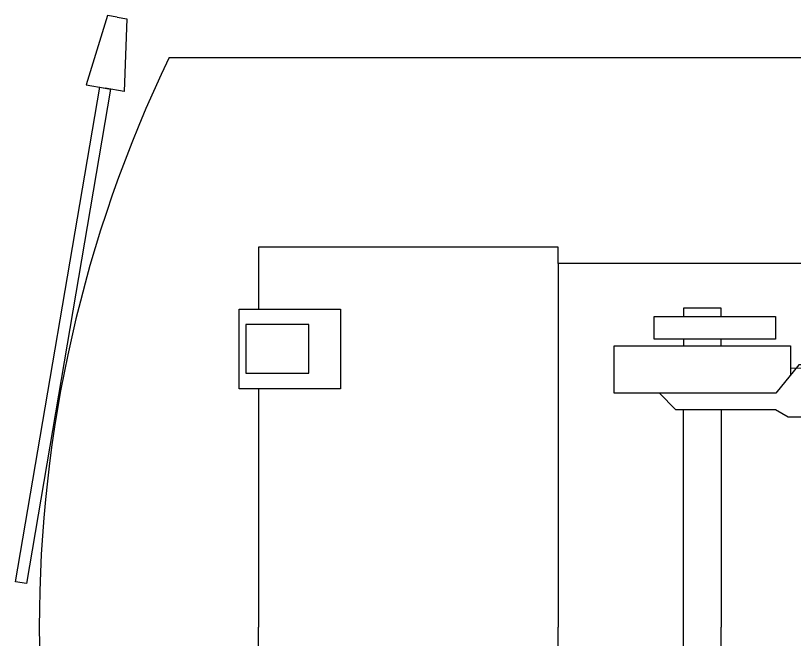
# Model space of a CAD drawing. Header units: inches. Extents: x -11313 to -10532, y -2328 to -2195.
# Drawn here: x -11313 to -11229.2, y -2262.7 to -2195.5 of the extents above; entities that cross this region are included whole.
import ezdxf

# ---------------------------------------------------------------- set-up
doc = ezdxf.new("R2010")
doc.units = ezdxf.units.IN
doc.header["$MEASUREMENT"] = 0

msp = doc.modelspace()

# ---------------------------------------------------------------- linework, layer by layer
at = {"color": 0, "linetype": 'Continuous'}
msp.add_line((-11296.49572, -2199.99382), (-11141.34753, -2199.99382), dxfattribs=at)
for points in [[(-11302.09995, -2195.65383), (-11303.12605, -2195.47942), (-11305.45395, -2202.96392), (-11303.40175, -2203.31274)], [(-11302.09995, -2195.65383), (-11301.07385, -2195.82824), (-11301.34955, -2203.66155), (-11303.40175, -2203.31274)], [(-11210.75133, -2222.19802), (-11254.60678, -2222.19802), (-11254.60678, -2220.4416), (-11286.87604, -2220.4416), (-11286.87604, -2227.13799)], [(-11254.60678, -2222.19802), (-11254.60678, -2261.41114)], [(-11237.03196, -2227.90159), (-11237.03196, -2227.01768), (-11241.10957, -2227.01768), (-11241.10957, -2227.90159)], [(-11241.10957, -2230.34956), (-11241.10957, -2231.09529), (-11237.03196, -2231.09529), (-11237.03196, -2230.34956)], [(-11231.16447, -2236.19318), (-11248.58355, -2236.19318), (-11248.58355, -2231.09529), (-11229.55798, -2231.09529), (-11229.55798, -2234.21387)], [(-11243.69521, -2236.19318), (-11241.94552, -2237.94287), (-11231.19042, -2237.94287), (-11229.81982, -2238.73419), (-11207.6908, -2238.73419), (-11207.6908, -2233.11775), (-11228.66833, -2233.11775), (-11231.16447, -2236.19318)], [(-11168.62532, -2235.20017), (-11229.55798, -2233.4866)], [(-11286.87604, -2235.73263), (-11286.87604, -2261.41114)], [(-11241.10957, -2284.87942), (-11241.10957, -2237.94287)], [(-11237.03196, -2237.94287), (-11237.03196, -2261.41114)], [(-11286.87604, -2287.08965), (-11286.87604, -2261.41114)], [(-11254.60678, -2300.62427), (-11254.60678, -2261.41114)], [(-11237.03196, -2284.87942), (-11237.03196, -2261.41114)]]:
    msp.add_lwpolyline(points, dxfattribs=at)
for points in [[(-11311.87617, -2256.70155), (-11313.04288, -2256.50324), (-11303.98511, -2203.21358), (-11302.81839, -2203.41189)], [(-11288.97042, -2227.13799), (-11278.04311, -2227.13799), (-11278.04311, -2235.73263), (-11288.97042, -2235.73263)], [(-11244.27672, -2227.90159), (-11231.1781, -2227.90159), (-11231.1781, -2230.34956), (-11244.27672, -2230.34956)], [(-11288.2434, -2234.01409), (-11281.45919, -2234.01409), (-11281.45919, -2228.76733), (-11288.2434, -2228.76733)]]:
    msp.add_lwpolyline(points, close=True, dxfattribs=at)
msp.add_arc((-11168.79469, -2261.41114), 141.70265, 154.314951, 205.685049, dxfattribs=at)

doc.saveas('drawing.dxf')
